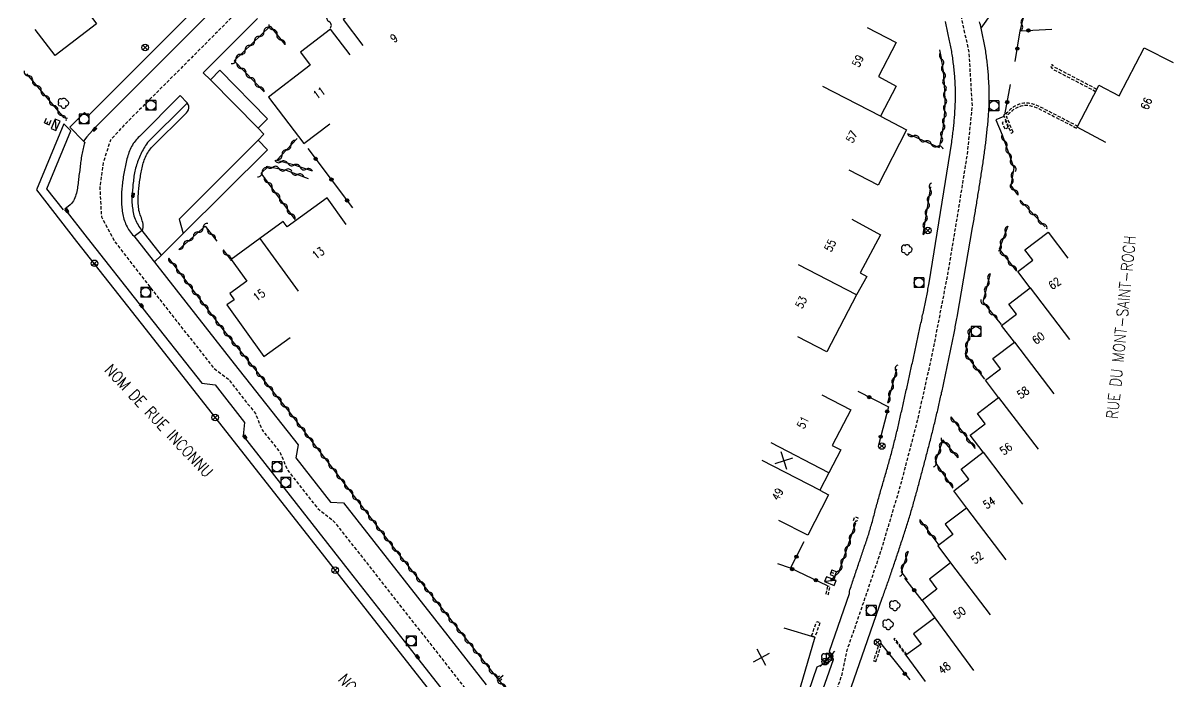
# Model space of a CAD drawing. Header units: millimetres. Extents: x 146015 to 146986, y 143000 to 144000.
# Drawn here: x 146415.9 to 146592.5, y 143731.6 to 143832.8 of the extents above; entities that cross this region are included whole.
import ezdxf
from ezdxf.enums import TextEntityAlignment as Align

# ---------------------------------------------------------------- set-up
doc = ezdxf.new("R2010")
doc.units = ezdxf.units.MM
doc.linetypes.add('DASHED', pattern=[0.75, 0.5, -0.25])
doc.layers.get('0').update_dxf_attribs({"linetype": 'CONTINUOUS'})
for name, color, linetype in [('W0001', 6, 'DASHED'), ('W0008', 7, 'CONTINUOUS'), ('W0017', 7, 'CONTINUOUS'), ('W0100', 7, 'CONTINUOUS'), ('W0112', 1, 'DASHED'), ('W0211', 2, 'CONTINUOUS'), ('W0300', 7, 'CONTINUOUS'), ('W0310', 3, 'CONTINUOUS'), ('W0322', 7, 'CONTINUOUS'), ('W0400', 7, 'CONTINUOUS'), ('W0420', 7, 'CONTINUOUS'), ('W0430', 7, 'CONTINUOUS'), ('W0454', 7, 'CONTINUOUS'), ('W0469', 7, 'CONTINUOUS'), ('W0989', 7, 'CONTINUOUS'), ('W0991', 7, 'CONTINUOUS'), ('W1102', 7, 'CONTINUOUS')]:
    doc.layers.add(name, color=color, linetype=linetype)
doc.styles.get("Standard").update_dxf_attribs({"font": 'romans.shx', "width": 0.85})

# ---------------------------------------------------------------- blocks, each defined once
blk = doc.blocks.new('T420')
for p, q in [((0.75, 0.75), (-0.75, 0.75)), ((-0.75, 0.75), (-0.75, -0.75)), ((0.75, 0.75), (0.75, -0.75)), ((0.75, -0.75), (-0.75, -0.75))]:
    blk.add_line(p, q)
blk.add_ellipse((0, 0), major_axis=(-0.53, 0.53), ratio=1, start_param=3.926991, end_param=10.210176)
blk = doc.blocks.new('T400')
for p, q in [((-0.15, 0.3), (0.15, 0.3)), ((-0.15, -0.25), (-0.15, 0.3)), ((-0.15, 0.15), (0.15, 0.15)), ((-0.15, 0), (0.15, 0)), ((0.15, 0.3), (0.15, -0.25)), ((-0.15, -0.15), (0.15, -0.15)), ((-0.15, -0.25), (-0.15, -0.3)), ((-0.15, -0.3), (0.15, -0.3)), ((0.15, -0.3), (0.15, -0.25))]:
    blk.add_line(p, q)
blk = doc.blocks.new('T430')
at = {"flags": 128}
for points in [[(-0.4, 2.1), (0.4, 2.1)], [(-0.4, 2.1), (-0.4, 1.3)], [(0.8, 0.8), (-0.8, 0.8)], [(-0.8, 0.8), (-0.8, 0)], [(0.8, 0.8), (-0.8, 0)], [(-0.8, 0), (0.8, 0)], [(-0.4, 1.7), (0, 1.7)], [(-0.4, 1.3), (0.4, 1.3)], [(0.8, 0), (0.8, 0.8)]]:
    blk.add_lwpolyline(points, dxfattribs=at)
blk = doc.blocks.new('T300')
for p, q in [((-0.8, 0.51), (-0.86, 0.34)), ((-0.86, 0.34), (-0.86, 0.17)), ((-0.86, 0.17), (-0.74, 0.06)), ((-0.69, 0.63), (-0.8, 0.51)), ((-0.8, -0.06), (-0.74, 0.06)), ((-0.74, 0.06), (-0.69, 0.11)), ((-0.57, 0.69), (-0.69, 0.63)), ((-0.46, 0.69), (-0.57, 0.69)), ((-0.29, 0.63), (-0.46, 0.69)), ((-0.29, 0.63), (-0.17, 0.74)), ((-0.23, 0.57), (-0.29, 0.63)), ((-0.17, 0.74), (-0.06, 0.8)), ((-0.06, 0.8), (0.06, 0.8)), ((0.06, 0.8), (0.23, 0.74)), ((0.23, 0.74), (0.34, 0.63)), ((0.34, 0.63), (0.4, 0.51)), ((0.46, 0.46), (0.34, 0.46)), ((0.4, 0.51), (0.4, 0.46)), ((0.57, 0.4), (0.46, 0.46)), ((0.57, 0.4), (0.69, 0.29)), ((0.69, 0.29), (0.74, 0.17)), ((0.74, 0.06), (0.69, -0.17)), ((0.74, 0.17), (0.74, 0.06)), ((-0.8, -0.17), (-0.8, -0.06)), ((-0.8, -0.23), (-0.8, -0.17)), ((-0.74, -0.34), (-0.8, -0.23)), ((-0.69, -0.4), (-0.74, -0.34)), ((-0.51, -0.46), (-0.69, -0.4)), ((-0.4, -0.46), (-0.51, -0.46)), ((-0.4, -0.46), (-0.34, -0.46)), ((-0.34, -0.46), (-0.34, -0.4)), ((-0.34, -0.51), (-0.34, -0.46)), ((-0.29, -0.63), (-0.34, -0.51)), ((-0.17, -0.74), (-0.29, -0.63)), ((-0.06, -0.8), (-0.17, -0.74)), ((0.06, -0.8), (-0.06, -0.8)), ((0.17, -0.74), (0.06, -0.8)), ((0.23, -0.69), (0.17, -0.74)), ((0.29, -0.46), (0.23, -0.46)), ((0.29, -0.63), (0.23, -0.69)), ((0.46, -0.4), (0.29, -0.46)), ((0.34, -0.51), (0.29, -0.63)), ((0.34, -0.51), (0.34, -0.46)), ((0.57, -0.34), (0.46, -0.4)), ((0.63, -0.29), (0.57, -0.34)), ((0.69, -0.17), (0.63, -0.29))]:
    blk.add_line(p, q)
blk = doc.blocks.new('T454')
for p, q in [((-0.25, 0.25), (0.25, -0.25)), ((-0.25, -0.25), (0.25, 0.25)), ((0.75, 0.75), (0.375, 0.375)), ((-0.375, -0.375), (-0.75, -0.75))]:
    blk.add_line(p, q)
blk.add_ellipse((0, 0), major_axis=(0.354, 0.354), ratio=1, start_param=5.497787143782138, end_param=11.78097245096172)
blk = doc.blocks.new('t322o')
at = {"color": 0, "linetype": 'Continuous'}
for radius in [0.25, 0.15]:
    blk.add_circle((0, 0), radius, dxfattribs=at)
blk = doc.blocks.new('t310o')
at = {"color": 0, "linetype": 'Continuous'}
for centre, start, end in [((-0.5, 0.38), 216.8699, 323.1304), ((0.5, -0.37), 36.8699, 143.1303)]:
    blk.add_arc(centre, 0.625, start, end, dxfattribs=at)
blk = doc.blocks.new('t211o')
at = {"color": 0, "linetype": 'Continuous'}
for p, q in [((-0.29, 0.5), (-0.29, 0)), ((0, 1), (0, 0)), ((0.29, 0.5), (0.29, 0))]:
    blk.add_line(p, q, dxfattribs=at)
blk = doc.blocks.new('t991o')
at = {"color": 0, "linetype": 'Continuous'}
for p, q in [((-1, 1), (1, -1)), ((-1, -1), (1, 1))]:
    blk.add_line(p, q, dxfattribs=at)
blk = doc.blocks.new('T469')
at = {"color": 0, "linetype": 'Continuous', "flags": 128}
for points in [[(-0.35, 0.35), (0.35, -0.35)], [(-0.35, -0.35), (0.35, 0.35)]]:
    blk.add_lwpolyline(points, dxfattribs=at)
at = {"color": 0, "linetype": 'Continuous'}
blk.add_circle((0, 0), 0.5, dxfattribs=at)

msp = doc.modelspace()

# ---------------------------------------------------------------- linework, layer by layer
at = {"layer": 'W0001', "flags": 128}
for points in [[(146451.44, 144000), (146464.12, 143983.32), (146474.27, 143965.8), (146484.71, 143948.82), (146494.85, 143932.29), (146508.59, 143909.67), (146516.14, 143897.97), (146523.48, 143886.9), (146532.75, 143873.87), (146538.32, 143866.5), (146544.15, 143858.87), (146549.48, 143851.81), (146553.47, 143846.47), (146556.39, 143842.61), (146558.55, 143838.2), (146559.85, 143834.34), (146561.16, 143828.26), (146561.65, 143819.99), (146560.89, 143812.71), (146559.43, 143803.56), (146557.86, 143794.14), (146555.55, 143782.17), (146553.22, 143771.72), (146550.57, 143761.59), (146547.55, 143751.5), (146544.07, 143741.25), (146542.42, 143736.5), (146541.54, 143732.45), (146539.33, 143726.1), (146537.04, 143719.51), (146535.33, 143714.1), (146533.55, 143707.75), (146532.03, 143701.99), (146530.7, 143696.5), (146529.48, 143690.48), (146528.44, 143685.11), (146526.5, 143675.19), (146525.17, 143668.42), (146524.42, 143662.1), (146523.73, 143653.89), (146522.42, 143650.21), (146521.86, 143641.37), (146520.77, 143637.74), (146519.87, 143625.52), (146520.57, 143618.99), (146519.6, 143605.41)], [(146514.5, 143900.51), (146496.4, 143882.3), (146485.56, 143871.43), (146480.81, 143869.51), (146460.15, 143848.75), (146458.34, 143844.14), (146441.38, 143827.13), (146431.51, 143817.27), (146429.29, 143814.83), (146428.2, 143811.42), (146427.65, 143807.66), (146427.9, 143803.08), (146429.86, 143799.41), (146432.71, 143795.65), (146445.15, 143779.83), (146447.41, 143778.15), (146451.56, 143772.85), (146452.6, 143770.35), (146455.44, 143766.74), (146456.46, 143764.22), (146461.09, 143758.33), (146463.68, 143756.24), (146473.74, 143743.43), (146484.7, 143729.48), (146485.33, 143727.49), (146487.96, 143724.13), (146490.54, 143721.53), (146504.73, 143703.47), (146520.82, 143682.97), (146527.07, 143678.11)]]:
    msp.add_lwpolyline(points, dxfattribs=at)
at = {"layer": 'W0008', "flags": 128}
for points in [[(146456.67, 143846.55), (146455.21, 143847.93), (146446.15, 143838.88), (146425.87, 143818.55), (146425.31, 143819.08), (146423.03, 143816.85), (146425.13, 143814.66)], [(146563.03, 143832.04), (146567.46, 143838.28)], [(146446.57, 143836.43), (146429.71, 143819.54), (146426.99, 143816.82), (146425.65, 143815.33), (146425.13, 143814.66), (146425.35, 143814.46), (146425.28, 143814.23), (146425.21, 143814), (146425.15, 143813.77), (146425.09, 143813.54), (146425.03, 143813.31), (146424.98, 143813.08), (146424.93, 143812.84), (146424.88, 143812.61), (146424.84, 143812.37), (146424.8, 143812.12), (146424.77, 143811.88), (146424.74, 143811.63), (146424.71, 143811.39), (146424.68, 143811.14), (146424.66, 143810.89), (146424.63, 143810.65), (146424.6, 143810.4), (146424.57, 143810.16), (146424.53, 143809.91), (146424.49, 143809.67), (146424.46, 143809.42), (146424.43, 143809.17), (146424.4, 143808.92), (146424.37, 143808.68), (146424.35, 143808.43), (146424.32, 143808.18), (146424.29, 143807.93), (146424.25, 143807.68), (146424.21, 143807.44), (146424.17, 143807.19), (146424.12, 143806.95), (146424.06, 143806.7), (146424, 143806.46), (146423.92, 143806.22), (146423.83, 143805.99), (146423.74, 143805.75), (146423.61, 143805.51), (146423.46, 143805.29), (146423.29, 143805.09), (146423.09, 143804.9), (146422.27, 143804.23), (146425.74, 143799.82), (146434.27, 143789), (146443.31, 143777.51), (146445.39, 143777.26), (146449.9, 143771.47), (146449.66, 143769.43), (146465.94, 143748.66), (146476.68, 143735.04), (146498.02, 143707.84)], [(146451.87, 143833.54), (146443.55, 143825.2), (146444.64, 143824.1), (146451.98, 143816.66), (146452.87, 143815.76), (146451.96, 143814.86), (146439.84, 143802.71), (146440.45, 143800.49), (146437.11, 143797.16), (146434.14, 143800.94), (146434.25, 143801.17), (146434.31, 143801.42), (146434.34, 143801.68), (146434.32, 143801.94), (146434.27, 143802.18), (146434.19, 143802.43), (146434.12, 143802.67), (146434.05, 143802.9), (146433.97, 143803.13), (146433.88, 143803.35), (146433.8, 143803.57), (146433.73, 143803.8), (146433.67, 143804.04), (146433.63, 143804.29), (146433.6, 143804.54), (146433.58, 143804.79), (146433.56, 143805.04), (146433.56, 143805.29), (146433.56, 143805.55), (146433.56, 143805.8), (146433.56, 143806.05), (146433.57, 143806.3), (146433.58, 143806.55), (146433.59, 143806.79), (146433.61, 143807.03), (146433.63, 143807.27), (146433.65, 143807.51), (146433.68, 143807.75), (146433.71, 143807.99), (146433.74, 143808.23), (146433.78, 143808.46), (146433.81, 143808.7), (146433.85, 143808.94), (146433.89, 143809.18), (146433.93, 143809.42), (146433.98, 143809.66), (146434.02, 143809.9), (146434.06, 143810.14), (146434.11, 143810.37), (146434.16, 143810.61), (146434.21, 143810.85), (146434.27, 143811.08), (146434.34, 143811.32), (146434.41, 143811.55), (146434.49, 143811.78), (146434.58, 143812.01), (146434.68, 143812.24), (146434.79, 143812.46), (146434.9, 143812.68), (146435.02, 143812.9), (146435.16, 143813.11), (146435.3, 143813.31), (146435.44, 143813.52), (146435.6, 143813.71), (146440.97, 143819.04), (146441.15, 143819.25), (146441.27, 143819.5), (146441.33, 143819.77), (146441.32, 143820.05), (146441.24, 143820.31), (146441.1, 143820.55), (146439.98, 143821.68), (146433.73, 143815.41), (146433.55, 143815.24), (146433.38, 143815.06), (146433.22, 143814.88), (146433.07, 143814.69), (146432.93, 143814.5), (146432.79, 143814.3), (146432.66, 143814.09), (146432.54, 143813.88), (146432.43, 143813.66), (146432.32, 143813.42), (146432.22, 143813.19), (146432.13, 143812.95), (146432.04, 143812.7), (146431.96, 143812.46), (146431.89, 143812.21), (146431.82, 143811.97), (146431.75, 143811.72), (146431.69, 143811.47), (146431.64, 143811.22), (146431.59, 143810.96), (146431.54, 143810.71), (146431.49, 143810.46), (146431.44, 143810.21), (146431.4, 143809.95), (146431.36, 143809.7), (146431.31, 143809.45), (146431.27, 143809.2), (146431.23, 143808.95), (146431.2, 143808.7), (146431.16, 143808.45), (146431.13, 143808.2), (146431.1, 143807.94), (146431.07, 143807.69), (146431.05, 143807.44), (146431.03, 143807.19), (146431.01, 143806.94), (146430.99, 143806.69), (146430.98, 143806.44), (146430.97, 143806.18), (146430.97, 143805.93), (146430.97, 143805.68), (146430.98, 143805.42), (146430.99, 143805.17), (146431, 143804.92), (146431.02, 143804.67), (146431.04, 143804.42), (146431.07, 143804.17), (146431.11, 143803.92), (146431.14, 143803.67), (146431.19, 143803.43), (146431.24, 143803.18), (146431.3, 143802.94), (146431.37, 143802.7), (146431.44, 143802.46), (146431.53, 143802.22), (146431.62, 143801.99), (146431.72, 143801.76), (146431.84, 143801.53), (146431.96, 143801.32), (146432.08, 143801.1), (146432.22, 143800.9), (146432.37, 143800.7), (146432.52, 143800.5), (146432.69, 143800.32), (146432.86, 143800.13), (146437.89, 143793.74), (146448.31, 143780.48), (146458.11, 143768.03), (146457.76, 143766.04), (146463.11, 143759.25), (146465.08, 143759.16), (146481.12, 143738.72), (146487, 143731.2)], [(146537.51, 143726.97), (146540.35, 143735.09), (146539.74, 143736.38), (146542.81, 143745.23), (146542.81, 143745.56), (146542.89, 143745.8), (146542.97, 143746.04), (146543.06, 143746.29), (146543.14, 143746.53), (146543.22, 143746.77), (146543.3, 143747.01), (146543.38, 143747.25), (146543.46, 143747.5), (146543.54, 143747.74), (146543.63, 143747.98), (146543.71, 143748.22), (146543.79, 143748.47), (146543.87, 143748.71), (146543.95, 143748.95), (146544.03, 143749.19), (146544.11, 143749.43), (146544.19, 143749.68), (146544.28, 143749.92), (146544.36, 143750.16), (146544.44, 143750.4), (146544.52, 143750.64), (146544.59, 143750.87), (146544.67, 143751.1), (146544.75, 143751.33), (146544.83, 143751.57), (146544.91, 143751.8), (146544.99, 143752.03), (146545.07, 143752.26), (146545.15, 143752.5), (146545.23, 143752.73), (146545.31, 143752.96), (146545.39, 143753.2), (146545.46, 143753.43), (146545.54, 143753.66), (146545.62, 143753.9), (146545.69, 143754.13), (146545.77, 143754.36), (146545.84, 143754.6), (146545.91, 143754.83), (146545.98, 143755.07), (146546.05, 143755.31), (146546.12, 143755.55), (146546.19, 143755.79), (146546.26, 143756.03), (146546.33, 143756.27), (146546.39, 143756.52), (146546.46, 143756.76), (146546.52, 143757), (146546.59, 143757.24), (146546.65, 143757.48), (146546.72, 143757.72), (146546.78, 143757.96), (146546.84, 143758.2), (146546.91, 143758.45), (146546.97, 143758.69), (146547.04, 143758.93), (146547.11, 143759.17), (146547.17, 143759.41), (146547.24, 143759.65), (146547.31, 143759.9), (146547.38, 143760.14), (146547.45, 143760.39), (146547.52, 143760.63), (146547.59, 143760.87), (146547.66, 143761.12), (146547.73, 143761.36), (146547.8, 143761.6), (146547.87, 143761.85), (146547.94, 143762.09), (146548.01, 143762.33), (146548.08, 143762.58), (146548.15, 143762.82), (146548.22, 143763.06), (146548.29, 143763.31), (146548.36, 143763.55), (146548.43, 143763.8), (146548.5, 143764.04), (146548.57, 143764.28), (146548.64, 143764.53), (146548.71, 143764.77), (146548.78, 143765.01), (146548.85, 143765.26), (146548.92, 143765.5), (146548.99, 143765.75), (146549.06, 143765.99), (146549.12, 143766.23), (146549.19, 143766.48), (146549.26, 143766.72), (146549.32, 143766.97), (146549.39, 143767.21), (146549.45, 143767.46), (146549.52, 143767.7), (146549.58, 143767.95), (146549.64, 143768.19), (146549.7, 143768.43), (146549.76, 143768.67), (146549.82, 143768.91), (146549.88, 143769.15), (146549.94, 143769.4), (146550, 143769.64), (146550.05, 143769.88), (146550.11, 143770.12), (146550.17, 143770.37), (146550.23, 143770.61), (146550.28, 143770.85), (146550.34, 143771.09), (146550.39, 143771.34), (146550.45, 143771.58), (146550.51, 143771.82), (146550.56, 143772.06), (146550.62, 143772.31), (146550.67, 143772.55), (146550.73, 143772.79), (146550.78, 143773.04), (146550.84, 143773.28), (146550.89, 143773.52), (146550.95, 143773.77), (146551, 143774.01), (146551.06, 143774.25), (146551.11, 143774.49), (146551.17, 143774.74), (146551.22, 143774.98), (146551.28, 143775.23), (146551.33, 143775.47), (146551.39, 143775.72), (146551.44, 143775.96), (146551.5, 143776.21), (146551.55, 143776.45), (146551.61, 143776.7), (146551.66, 143776.94), (146551.72, 143777.19), (146551.77, 143777.43), (146551.83, 143777.68), (146551.88, 143777.92), (146551.94, 143778.17), (146551.99, 143778.41), (146552.05, 143778.66), (146552.1, 143778.9), (146552.16, 143779.15), (146552.21, 143779.39), (146552.26, 143779.64), (146552.32, 143779.88), (146552.37, 143780.13), (146552.42, 143780.37), (146552.48, 143780.62), (146552.53, 143780.87), (146552.59, 143781.11), (146552.64, 143781.36), (146552.69, 143781.6), (146552.75, 143781.85), (146552.8, 143782.09), (146552.85, 143782.34), (146552.91, 143782.58), (146552.96, 143782.83), (146553.01, 143783.07), (146553.07, 143783.32), (146553.12, 143783.56), (146553.17, 143783.81), (146553.22, 143784.05), (146553.28, 143784.3), (146553.33, 143784.55), (146553.38, 143784.79), (146553.44, 143785.04), (146553.49, 143785.28), (146553.54, 143785.53), (146553.59, 143785.77), (146553.65, 143786.02), (146553.7, 143786.27), (146553.75, 143786.51), (146553.8, 143786.76), (146553.86, 143787.01), (146553.91, 143787.25), (146553.96, 143787.5), (146554.01, 143787.75), (146554.06, 143787.99), (146554.12, 143788.24), (146554.17, 143788.49), (146554.22, 143788.73), (146554.27, 143788.98), (146554.32, 143789.23), (146554.37, 143789.47), (146554.43, 143789.72), (146554.48, 143789.97), (146554.53, 143790.21), (146554.58, 143790.46), (146554.63, 143790.71), (146554.68, 143790.95), (146554.73, 143791.2), (146554.78, 143791.45), (146554.83, 143791.7), (146554.88, 143791.94), (146554.93, 143792.19), (146554.98, 143792.44), (146555.03, 143792.68), (146555.08, 143792.93), (146558.52, 143814.54), (146558.55, 143814.78), (146558.59, 143815.02), (146558.62, 143815.26), (146558.66, 143815.51), (146558.69, 143815.75), (146558.72, 143815.99), (146558.75, 143816.23), (146558.78, 143816.48), (146558.8, 143816.72), (146558.83, 143816.96), (146558.85, 143817.21), (146558.88, 143817.45), (146558.9, 143817.69), (146558.92, 143817.94), (146558.94, 143818.18), (146558.96, 143818.42), (146558.98, 143818.67), (146558.99, 143818.91), (146559.01, 143819.16), (146559.02, 143819.4), (146559.04, 143819.66), (146559.05, 143819.91), (146559.06, 143820.16), (146559.07, 143820.42), (146559.08, 143820.67), (146559.08, 143820.93), (146559.09, 143821.18), (146559.09, 143821.44), (146559.09, 143821.69), (146559.09, 143821.94), (146559.09, 143822.2), (146559.09, 143822.45), (146559.08, 143822.71), (146559.08, 143822.96), (146559.07, 143823.22), (146559.06, 143823.47), (146559.05, 143823.73), (146559.04, 143823.98), (146559.02, 143824.23), (146559, 143824.48), (146558.98, 143824.73), (146558.96, 143824.98), (146558.94, 143825.24), (146558.92, 143825.49), (146558.89, 143825.74), (146558.86, 143825.99), (146558.84, 143826.24), (146558.81, 143826.49), (146558.77, 143826.74), (146558.74, 143826.99), (146558.71, 143827.24), (146558.67, 143827.49), (146558.64, 143827.74), (146558.6, 143827.99), (146558.56, 143828.22), (146558.52, 143828.46), (146558.48, 143828.7), (146558.44, 143828.93), (146558.39, 143829.17), (146558.34, 143829.4), (146558.29, 143829.63), (146558.24, 143829.87), (146558.19, 143830.1), (146558.14, 143830.34), (146558.08, 143830.58), (146558.03, 143830.83), (146557.98, 143831.07), (146557.92, 143831.32), (146557.87, 143831.56), (146557.82, 143831.81), (146557.77, 143832.06), (146557.71, 143832.3), (146557.66, 143832.55), (146557.61, 143832.79), (146557.55, 143833.04)], [(146538.28, 143716.97), (146545.19, 143736.85), (146547.86, 143744.52), (146547.94, 143744.75), (146548.02, 143744.98), (146548.11, 143745.21), (146548.19, 143745.44), (146548.27, 143745.67), (146548.35, 143745.9), (146548.43, 143746.13), (146548.51, 143746.36), (146548.59, 143746.59), (146548.68, 143746.82), (146548.76, 143747.06), (146548.84, 143747.29), (146548.92, 143747.52), (146549, 143747.75), (146549.08, 143747.98), (146549.16, 143748.21), (146549.24, 143748.44), (146549.32, 143748.67), (146549.4, 143748.91), (146549.48, 143749.14), (146549.56, 143749.38), (146549.64, 143749.63), (146549.73, 143749.87), (146549.81, 143750.11), (146549.89, 143750.36), (146549.97, 143750.6), (146550.06, 143750.85), (146550.14, 143751.09), (146550.22, 143751.34), (146550.3, 143751.58), (146550.38, 143751.83), (146550.46, 143752.07), (146550.54, 143752.32), (146550.63, 143752.56), (146550.7, 143752.81), (146550.78, 143753.05), (146550.86, 143753.29), (146550.94, 143753.53), (146551.02, 143753.78), (146551.1, 143754.02), (146551.18, 143754.26), (146551.25, 143754.5), (146551.33, 143754.74), (146551.41, 143754.99), (146551.49, 143755.23), (146551.56, 143755.47), (146551.64, 143755.71), (146551.72, 143755.96), (146551.79, 143756.2), (146551.87, 143756.44), (146551.95, 143756.69), (146552.02, 143756.93), (146552.09, 143757.17), (146552.17, 143757.42), (146552.24, 143757.66), (146552.31, 143757.9), (146552.39, 143758.15), (146552.46, 143758.39), (146552.53, 143758.63), (146552.59, 143758.86), (146552.66, 143759.1), (146552.73, 143759.34), (146552.8, 143759.58), (146552.87, 143759.82), (146552.93, 143760.06), (146553, 143760.3), (146553.06, 143760.54), (146553.13, 143760.78), (146553.2, 143761.01), (146553.26, 143761.25), (146553.33, 143761.49), (146553.39, 143761.73), (146553.46, 143761.97), (146553.52, 143762.21), (146553.58, 143762.45), (146553.65, 143762.69), (146553.71, 143762.93), (146553.77, 143763.17), (146553.84, 143763.41), (146553.9, 143763.65), (146553.97, 143763.89), (146554.03, 143764.13), (146554.09, 143764.37), (146554.16, 143764.61), (146554.22, 143764.85), (146554.28, 143765.09), (146554.35, 143765.34), (146554.41, 143765.58), (146554.48, 143765.82), (146554.54, 143766.07), (146554.6, 143766.31), (146554.67, 143766.56), (146554.73, 143766.8), (146554.8, 143767.04), (146554.86, 143767.29), (146554.92, 143767.53), (146554.99, 143767.78), (146555.05, 143768.02), (146555.11, 143768.26), (146555.18, 143768.51), (146555.24, 143768.75), (146555.3, 143769), (146555.36, 143769.24), (146555.43, 143769.49), (146555.49, 143769.73), (146555.55, 143769.98), (146555.61, 143770.22), (146555.67, 143770.47), (146555.73, 143770.71), (146555.79, 143770.95), (146555.85, 143771.2), (146555.91, 143771.45), (146555.97, 143771.69), (146556.03, 143771.93), (146556.09, 143772.18), (146556.14, 143772.42), (146556.2, 143772.67), (146556.26, 143772.91), (146556.32, 143773.16), (146556.37, 143773.4), (146556.43, 143773.65), (146556.49, 143773.89), (146556.54, 143774.13), (146556.6, 143774.38), (146556.65, 143774.62), (146556.71, 143774.87), (146556.76, 143775.11), (146556.82, 143775.36), (146556.87, 143775.6), (146556.93, 143775.85), (146556.98, 143776.09), (146557.04, 143776.34), (146557.09, 143776.58), (146557.14, 143776.83), (146557.2, 143777.07), (146557.25, 143777.32), (146557.3, 143777.57), (146557.36, 143777.81), (146557.41, 143778.06), (146557.46, 143778.3), (146557.51, 143778.55), (146557.57, 143778.79), (146557.62, 143779.04), (146557.67, 143779.29), (146557.72, 143779.53), (146557.78, 143779.78), (146557.83, 143780.02), (146557.88, 143780.27), (146557.93, 143780.52), (146557.98, 143780.76), (146558.03, 143781.01), (146558.08, 143781.26), (146558.14, 143781.5), (146558.19, 143781.75), (146558.24, 143782), (146558.29, 143782.24), (146558.34, 143782.49), (146558.39, 143782.74), (146558.44, 143782.98), (146558.49, 143783.23), (146558.54, 143783.48), (146558.59, 143783.72), (146558.64, 143783.97), (146558.69, 143784.22), (146558.73, 143784.46), (146558.78, 143784.71), (146558.83, 143784.96), (146558.88, 143785.21), (146558.93, 143785.45), (146558.98, 143785.7), (146559.03, 143785.95), (146559.07, 143786.19), (146559.12, 143786.44), (146559.17, 143786.69), (146559.22, 143786.94), (146559.27, 143787.18), (146559.31, 143787.43), (146559.36, 143787.68), (146561.73, 143801.45), (146561.78, 143801.7), (146561.82, 143801.94), (146561.86, 143802.19), (146561.9, 143802.44), (146561.95, 143802.68), (146561.99, 143802.93), (146562.03, 143803.18), (146562.07, 143803.42), (146562.12, 143803.67), (146562.16, 143803.92), (146562.2, 143804.16), (146562.24, 143804.41), (146562.28, 143804.66), (146562.32, 143804.91), (146562.36, 143805.15), (146562.4, 143805.4), (146562.44, 143805.65), (146562.49, 143805.89), (146562.53, 143806.14), (146562.56, 143806.39), (146562.6, 143806.64), (146562.64, 143806.88), (146562.68, 143807.13), (146562.72, 143807.38), (146562.76, 143807.63), (146562.8, 143807.87), (146562.84, 143808.12), (146562.88, 143808.37), (146562.91, 143808.62), (146562.95, 143808.86), (146562.99, 143809.11), (146563.03, 143809.36), (146563.07, 143809.61), (146563.11, 143809.86), (146563.14, 143810.11), (146563.18, 143810.36), (146563.22, 143810.61), (146563.26, 143810.86), (146563.3, 143811.11), (146563.33, 143811.36), (146563.37, 143811.61), (146563.41, 143811.85), (146563.44, 143812.1), (146563.48, 143812.35), (146563.51, 143812.6), (146563.55, 143812.85), (146563.58, 143813.1), (146563.61, 143813.35), (146563.65, 143813.6), (146563.68, 143813.85), (146563.71, 143814.1), (146563.74, 143814.35), (146563.77, 143814.6), (146563.8, 143814.85), (146563.83, 143815.11), (146563.85, 143815.36), (146563.88, 143815.61), (146563.91, 143815.87), (146563.94, 143816.12), (146563.97, 143816.37), (146563.99, 143816.63), (146564.02, 143816.88), (146564.05, 143817.13), (146564.07, 143817.38), (146564.1, 143817.64), (146564.12, 143817.89), (146564.14, 143818.15), (146564.16, 143818.4), (146564.18, 143818.65), (146564.2, 143818.91), (146564.22, 143819.16), (146564.24, 143819.41), (146564.25, 143819.67), (146564.26, 143819.92), (146564.28, 143820.18), (146564.28, 143820.43), (146564.29, 143820.69), (146564.3, 143820.94), (146564.3, 143821.19), (146564.3, 143821.45), (146564.3, 143821.7), (146564.3, 143821.95), (146564.29, 143822.2), (146564.29, 143822.46), (146564.28, 143822.71), (146564.27, 143822.96), (146564.26, 143823.21), (146564.25, 143823.46), (146564.23, 143823.72), (146564.22, 143823.97), (146564.2, 143824.22), (146564.19, 143824.47), (146564.17, 143824.72), (146564.15, 143824.97), (146564.13, 143825.22), (146564.11, 143825.48), (146564.08, 143825.73), (146564.06, 143825.98), (146564.04, 143826.23), (146564.01, 143826.48), (146563.98, 143826.73), (146563.95, 143826.99), (146563.92, 143827.24), (146563.89, 143827.5), (146563.85, 143827.75), (146563.81, 143828), (146563.78, 143828.26), (146563.74, 143828.51), (146563.69, 143828.76), (146563.65, 143829.01), (146563.61, 143829.26), (146563.56, 143829.52), (146563.51, 143829.77), (146563.47, 143830.02), (146563.42, 143830.27), (146563.37, 143830.52), (146563.32, 143830.77), (146563.27, 143831.03), (146563.21, 143831.28), (146563.16, 143831.53), (146563.1, 143831.78), (146563.04, 143832.03), (146562.98, 143832.28), (146562.92, 143832.53), (146562.86, 143832.78), (146562.8, 143833.02)], [(146444.65, 143824.1), (146446.12, 143825.59), (146453.44, 143818.11), (146451.98, 143816.67)], [(146441.04, 143820.48), (146434.97, 143814.46), (146434.83, 143814.24), (146434.69, 143814.03), (146434.55, 143813.81), (146434.42, 143813.59), (146434.3, 143813.37), (146434.18, 143813.15), (146434.06, 143812.92), (146433.95, 143812.69), (146433.84, 143812.46), (146433.74, 143812.23), (146433.64, 143811.99), (146433.55, 143811.76), (146433.46, 143811.52), (146433.38, 143811.27), (146433.3, 143811.03), (146433.22, 143810.79), (146433.16, 143810.54), (146433.1, 143810.29), (146433.04, 143810.05), (146432.99, 143809.8), (146432.95, 143809.55), (146432.91, 143809.3), (146432.87, 143809.05), (146432.84, 143808.8), (146432.81, 143808.55), (146432.78, 143808.29), (146432.75, 143808.04), (146432.73, 143807.79), (146432.71, 143807.54), (146432.68, 143807.28), (146432.66, 143807.03), (146432.64, 143806.78), (146432.62, 143806.52), (146432.6, 143806.26), (146432.59, 143806), (146432.58, 143805.74), (146432.59, 143805.47), (146432.6, 143805.21), (146432.62, 143804.96), (146432.65, 143804.71), (146432.67, 143804.46), (146432.71, 143804.21), (146432.75, 143803.96), (146432.79, 143803.71), (146432.85, 143803.46), (146432.91, 143803.22), (146432.99, 143802.97), (146433.07, 143802.73), (146433.17, 143802.49), (146433.28, 143802.26), (146433.4, 143802.03), (146433.53, 143801.81), (146433.67, 143801.59), (146433.82, 143801.38), (146433.98, 143801.18), (146434.15, 143800.98), (146432.93, 143800.03)], [(146451.96, 143814.86), (146453.44, 143813.36), (146440.48, 143800.5)], [(146436.02, 143796.11), (146437.11, 143797.16)], [(146540.36, 143735.09), (146537.82, 143733.89), (146535.85, 143728.25), (146532.87, 143719.6), (146534.14, 143717.17)]]:
    msp.add_lwpolyline(points, dxfattribs=at)
at = {"layer": 'W0017', "flags": 128}
for points in [[(146422.09, 143804.12), (146419.54, 143807.36), (146423.23, 143816.28), (146422.68, 143816.77), (146422.13, 143817.32), (146417.91, 143807.19), (146424.09, 143799.3), (146433.99, 143786.67), (146455.6, 143759.18), (146475.29, 143734.16), (146497.5, 143705.88)], [(146566.51, 143818.48), (146565.32, 143817.97), (146566.28, 143815.66)]]:
    msp.add_lwpolyline(points, dxfattribs=at)
at = {"layer": 'W0100', "flags": 128}
for points in [[(146436.76, 143846.32), (146439.8, 143842.34), (146432.48, 143836.75), (146429.74, 143840.33), (146427.19, 143838.4), (146428.72, 143836.38), (146425.95, 143834.28), (146427.13, 143832.71), (146420.79, 143827.85), (146417.74, 143831.81)], [(146475.19, 143834.82), (146472.17, 143838.79), (146465.02, 143833.36), (146468.05, 143829.38)], [(146466.14, 143827.94), (146463.09, 143831.9), (146458.48, 143828.36), (146459.99, 143826.37), (146453.55, 143821.45), (146458.99, 143814.32), (146462.97, 143817.35)], [(146545.55, 143832.14), (146549.99, 143829.84), (146547.28, 143824.6), (146550, 143823.15), (146547.6, 143818.5), (146551.57, 143816.4), (146547.2, 143807.92), (146542.76, 143810.21)], [(146582.22, 143814.5), (146577.79, 143816.81), (146581.02, 143823.02), (146581.12, 143823.27), (146584.26, 143821.65), (146588.07, 143829.03), (146592.52, 143826.74)], [(146465.51, 143801.91), (146462.59, 143805.97), (146456.43, 143801.53), (146455.83, 143802.34), (146452.23, 143799.72), (146447.82, 143796.49), (146450.23, 143793.2), (146447.62, 143791.29), (146448.31, 143790.34), (146447.18, 143789.54), (146452.86, 143781.62), (146456.92, 143784.53)], [(146543.19, 143802.68), (146547.6, 143800.32), (146544.46, 143794.44), (146545.5, 143793.88), (146543.88, 143791.08), (146539.32, 143782.33), (146534.89, 143784.64)], [(146558.83, 143761.01), (146561.15, 143762.78), (146559.96, 143764.34), (146563.33, 143766.91), (146561.34, 143769.52), (146563.65, 143771.28), (146562.46, 143772.84), (146565.72, 143775.33), (146563.72, 143777.96), (146566.04, 143779.73), (146564.84, 143781.3), (146568.15, 143783.82), (146566.19, 143786.39), (146568.46, 143788.11), (146567.28, 143789.67), (146570.58, 143792.18), (146568.68, 143794.67), (146570.99, 143796.43), (146569.77, 143798.02), (146573.32, 143800.72), (146576.35, 143796.74)], [(146538.58, 143775.73), (146543.02, 143773.43), (146540.17, 143767.94), (146541.48, 143767.26), (146539.67, 143763.77), (146538.29, 143761.08), (146539.61, 143760.4), (146536.4, 143754.16), (146531.95, 143756.44)], [(146558.82, 143761.01), (146560.8, 143758.34), (146557.54, 143755.86), (146558.69, 143754.3), (146556.4, 143752.52), (146558.35, 143749.92), (146555.09, 143747.44), (146556.26, 143745.88), (146553.96, 143744.13), (146555.94, 143741.47), (146552.64, 143739.05), (146553.81, 143737.45), (146551.47, 143735.73), (146554.43, 143731.7)], [(146532.72, 143739.94), (146537.51, 143738.52), (146534.51, 143728.35), (146529.72, 143729.76)]]:
    msp.add_lwpolyline(points, dxfattribs=at)
at = {"layer": 'W0112', "flags": 128}
for points in [[(146580.79, 143822.66), (146574.29, 143826.05), (146573.95, 143826.44), (146573.67, 143826.19), (146574.05, 143825.75), (146580.62, 143822.33)], [(146567.95, 143816.04), (146566.95, 143818.48), (146567.02, 143818.51), (146567.22, 143818.77), (146567.36, 143818.94), (146567.51, 143819.1), (146567.67, 143819.25), (146567.84, 143819.39), (146568.01, 143819.52), (146568.19, 143819.65), (146568.38, 143819.76), (146568.58, 143819.85), (146568.79, 143819.95), (146569, 143820.03), (146569.21, 143820.09), (146569.43, 143820.15), (146569.64, 143820.19), (146569.86, 143820.21), (146570.07, 143820.21), (146570.29, 143820.18), (146570.54, 143820.14), (146570.78, 143820.08), (146571.02, 143820.02), (146571.26, 143819.94), (146571.5, 143819.85), (146571.73, 143819.75), (146571.96, 143819.65), (146577.49, 143816.8), (146577.69, 143816.69), (146577.85, 143816.98), (146577.64, 143817.09), (146572.1, 143819.94), (146571.86, 143820.06), (146571.62, 143820.16), (146571.37, 143820.25), (146571.12, 143820.33), (146570.86, 143820.4), (146570.6, 143820.46), (146570.34, 143820.51), (146570.09, 143820.54), (146569.84, 143820.54), (146569.59, 143820.52), (146569.35, 143820.47), (146569.12, 143820.41), (146568.89, 143820.34), (146568.66, 143820.25), (146568.44, 143820.15), (146568.22, 143820.05), (146568.02, 143819.93), (146567.82, 143819.79), (146567.63, 143819.65), (146567.45, 143819.49), (146567.28, 143819.33), (146567.12, 143819.16), (146566.96, 143818.98), (146566.82, 143818.79), (146566.5, 143818.69), (146567.64, 143815.92)], [(146567.22, 143816.76), (146566.83, 143817.77), (146566.27, 143817.55), (146566.67, 143816.54)], [(146543.42, 143756.43), (146543.64, 143757.02), (146544.12, 143756.85), (146543.91, 143756.26)], [(146539.43, 143746.35), (146539.18, 143745.16), (146539.59, 143745.07), (146539.84, 143746.26)], [(146537, 143738.7), (146537.79, 143740.95), (146538.3, 143740.77), (146537.51, 143738.52)], [(146551.62, 143735.84), (146549.78, 143738.32), (146549.64, 143738.21), (146551.48, 143735.74)], [(146546.87, 143734.76), (146547.65, 143737.12), (146547.29, 143737.24), (146546.51, 143734.88)]]:
    msp.add_lwpolyline(points, close=True, dxfattribs=at)
at = {"layer": 'W0310', "flags": 128}
for points in [[(146569.06, 143831.61), (146575.35, 143856.43)], [(146452.89, 143822.27), (146448.29, 143827.02), (146453.82, 143832.36), (146456.06, 143829.53)], [(146551.71, 143815.87), (146556.62, 143813.73), (146556.68, 143813.98), (146556.74, 143814.23), (146556.8, 143814.48), (146556.85, 143814.73), (146556.91, 143814.98), (146556.96, 143815.23), (146557.01, 143815.48), (146557.05, 143815.73), (146557.1, 143815.98), (146557.14, 143816.23), (146557.18, 143816.48), (146557.21, 143816.73), (146557.25, 143816.99), (146557.28, 143817.24), (146557.31, 143817.49), (146557.34, 143817.75), (146557.37, 143818), (146557.39, 143818.26), (146557.41, 143818.51), (146557.43, 143818.77), (146557.45, 143819.02), (146557.47, 143819.27), (146557.48, 143819.51), (146557.49, 143819.76), (146557.5, 143820.01), (146557.5, 143820.25), (146557.51, 143820.5), (146557.51, 143820.74), (146557.51, 143820.99), (146557.5, 143821.23), (146557.5, 143821.48), (146557.49, 143821.72), (146557.49, 143821.97), (146557.48, 143822.21), (146557.47, 143822.46), (146557.45, 143822.7), (146557.44, 143822.95), (146557.43, 143823.19), (146557.41, 143823.44), (146557.39, 143823.68), (146557.37, 143823.93), (146557.35, 143824.17), (146557.33, 143824.42), (146557.31, 143824.66), (146557.29, 143824.91), (146557.26, 143825.16), (146557.24, 143825.42), (146557.21, 143825.67), (146557.18, 143825.93), (146557.14, 143826.18), (146557.11, 143826.43), (146557.07, 143826.69), (146557.03, 143826.94), (146556.98, 143827.19), (146556.94, 143827.45), (146556.89, 143827.7), (146556.84, 143827.95), (146556.79, 143828.2), (146556.73, 143828.45), (146556.68, 143828.7)], [(146422.69, 143818.18), (146422.16, 143818.26), (146416.43, 143825.04)], [(146566.28, 143815.67), (146567.18, 143813.04), (146568.09, 143810.61), (146567.62, 143807.89), (146568.63, 143806.46)], [(146460.32, 143810.06), (146457.4, 143811.05), (146454.81, 143811.71), (146457.98, 143815.07)], [(146457.65, 143802.66), (146452.47, 143809.79), (146453.52, 143810.81), (146456.31, 143810.23), (146459.67, 143808.93)], [(146554.14, 143800.35), (146555.32, 143807.69)], [(146569.06, 143805.63), (146572.86, 143801.55)], [(146439.78, 143798.07), (146443.84, 143801.65), (146445.61, 143799.32)], [(146567.13, 143801.61), (146565.79, 143798.11), (146568.47, 143794.74)], [(146446.63, 143798), (146447.66, 143796.55)], [(146438.23, 143796.72), (146446.41, 143785.95), (146456.71, 143773.15), (146472.51, 143752.6), (146488.22, 143732.77), (146498.98, 143719.63)], [(146564.43, 143794.32), (146563.29, 143790), (146566.1, 143786.52)], [(146561.36, 143785.89), (146560.61, 143782.02), (146563.54, 143778.12)], [(146548.71, 143774.5), (146550.08, 143779.71)], [(146558.4, 143772.34), (146562.11, 143767.47)], [(146559.51, 143766.06), (146557.17, 143768.82), (146556, 143765.41), (146558.69, 143761.41)], [(146539.9, 143747.27), (146541.16, 143748.45), (146543.8, 143756.05)], [(146553.64, 143756.56), (146556.57, 143752.65)], [(146551.83, 143751.65), (146550.76, 143748.53), (146551.7, 143747.33)]]:
    msp.add_lwpolyline(points, dxfattribs=at)
at = {"layer": 'W0322', "flags": 128}
for points in [[(146568.27, 143826.93), (146569.06, 143831.61), (146573.92, 143831.88)], [(146566.67, 143818.73), (146567.57, 143823.36)], [(146459.62, 143813.57), (146466.48, 143804.46)], [(146544.08, 143776.28), (146548.79, 143773.88), (146547.33, 143768.21)], [(146533.75, 143749.1), (146535.86, 143753.19)], [(146539.46, 143746.4), (146533.75, 143749.1), (146531.83, 143749.79)], [(146553.98, 143744.15), (146551.33, 143747.57)], [(146547.59, 143737.6), (146552.07, 143731.96)]]:
    msp.add_lwpolyline(points, dxfattribs=at)
at = {"layer": 'W1102', "flags": 128}
for points in [[(146547.6, 143818.5), (146538.71, 143823.08)], [(146452.23, 143799.72), (146458.13, 143791.65)], [(146543.88, 143791.08), (146535, 143795.7)], [(146570.58, 143792.18), (146576.64, 143784.22)], [(146568.15, 143783.82), (146574.21, 143775.87)], [(146565.72, 143775.33), (146571.78, 143767.37)], [(146539.67, 143763.77), (146530.77, 143768.34)], [(146563.33, 143766.91), (146569.38, 143758.95)], [(146538.29, 143761.08), (146529.39, 143765.65)], [(146560.8, 143758.34), (146566.86, 143750.39)], [(146558.35, 143749.92), (146564.41, 143741.96)], [(146555.94, 143741.47), (146561.86, 143733.41)]]:
    msp.add_lwpolyline(points, dxfattribs=at)

# ---------------------------------------------------------------- block references
at = {"layer": 'W0211', "rotation": 309.3175123524452}
msp.add_blockref('t211o', (146488.85, 143731.99), dxfattribs=at)
at = {"layer": 'W0300'}
for p in [(146422.11, 143820.5), (146551.67, 143798), (146549.81, 143743.35), (146548.78, 143740.46), (146539.37, 143735.26)]:
    msp.add_blockref('T300', p, dxfattribs=at)
at = {"layer": 'W0310'}
for p, rotation in [((146462.86, 143833.04), 282.1009145269372), ((146569.3, 143832.58), 75.76869573646582), ((146452.88, 143831.46), 43.97434668327862), ((146454.25, 143831.82), 308.2318248526583), ((146455.49, 143830.25), 308.2318248526583), ((146450.01, 143828.68), 43.97434668327862), ((146451.44, 143830.07), 43.97434668327862), ((146448.57, 143827.29), 43.97434668327862), ((146556.97, 143827.27), 100.146376150229), ((146449.42, 143825.86), 134.0897160344776), ((146557.25, 143825.29), 96.11678530729907), ((146416.7, 143824.72), 130.2035240948545), ((146417.99, 143823.2), 130.2035240948545), ((146450.81, 143824.43), 134.0897160344776), ((146557.42, 143823.29), 93.80199845488035), ((146419.28, 143821.67), 130.2035240948545), ((146452.2, 143822.99), 134.0897160344776), ((146557.5, 143821.3), 90.97014921453227), ((146420.57, 143820.14), 130.2035240948545), ((146421.86, 143818.61), 130.2035240948545), ((146557.47, 143819.3), 87.14555303861772), ((146557.29, 143817.31), 83.06670086778905), ((146552.63, 143815.47), 336.4064386497372), ((146554.46, 143814.67), 336.4064386497372), ((146556.98, 143815.33), 79.04454235091897), ((146566.61, 143814.73), 288.7850842641009), ((146455.66, 143812.61), 46.72125590579592), ((146457.03, 143814.07), 46.72125590579592), ((146556.29, 143813.87), 336.4064386497372), ((146567.26, 143812.83), 290.6052390159111), ((146455.54, 143811.52), 165.6701386999394), ((146567.96, 143810.96), 290.6052390159111), ((146452.6, 143809.92), 44.2479945148536), ((146454.22, 143810.67), 348.1165770031753), ((146456.18, 143810.25), 348.1165770031753), ((146457.48, 143811.02), 161.3937251039056), ((146458.05, 143809.56), 338.9430355270716), ((146459.37, 143810.38), 161.3937251039056), ((146567.81, 143809.01), 260.1440544020393), ((146453.53, 143808.32), 126.0502543618445), ((146555.25, 143807.26), 80.8399652665924), ((146568.12, 143807.19), 305.3230627509472), ((146454.71, 143806.71), 126.0502543618445), ((146455.89, 143805.09), 126.0502543618445), ((146554.93, 143805.28), 80.8399652665924), ((146569.74, 143804.89), 312.9623014718554), ((146457.06, 143803.47), 126.0502543618445), ((146554.61, 143803.31), 80.8399652665924), ((146571.1, 143803.43), 312.9623014718554), ((146572.47, 143801.97), 312.9623014718554), ((146443.53, 143801.38), 41.37503715921792), ((146444.8, 143800.38), 307.2828569801107), ((146554.29, 143801.33), 80.8399652665924), ((146566.77, 143800.67), 249.1224698184135), ((146440.53, 143798.73), 41.37503715921792), ((146442.03, 143800.06), 41.37503715921792), ((146566.06, 143798.8), 249.1224698184135), ((146447.21, 143797.19), 305.27995882582), ((146566.57, 143797.12), 308.4207337348921), ((146438.84, 143795.92), 307.1935296704043), ((146567.82, 143795.56), 308.4207337348921), ((146440.05, 143794.33), 307.1935296704043), ((146564.17, 143793.36), 255.2278276288937), ((146441.26, 143792.74), 307.1935296704043), ((146563.66, 143791.42), 255.2278276288937), ((146442.47, 143791.14), 307.1935296704043), ((146443.68, 143789.55), 307.1935296704043), ((146563.62, 143789.59), 308.8849061641691), ((146444.88, 143787.96), 307.1935296704043), ((146564.88, 143788.03), 308.8849061641691), ((146446.09, 143786.37), 307.1935296704043), ((146447.34, 143784.8), 308.8180523047422), ((146561.17, 143784.91), 259.0743985031859), ((146448.59, 143783.24), 308.8180523047422), ((146560.79, 143782.94), 259.0743985031859), ((146449.84, 143781.68), 308.8180523047422), ((146561.25, 143781.17), 306.8758578238445), ((146451.1, 143780.12), 308.8180523047422), ((146549.98, 143779.34), 75.27621794777323), ((146562.45, 143779.57), 306.8758578238445), ((146452.35, 143778.56), 308.8180523047422), ((146549.47, 143777.4), 75.27621794777323), ((146453.6, 143777.01), 308.8180523047422), ((146454.86, 143775.45), 308.8180523047422), ((146548.96, 143775.47), 75.27621794777323), ((146456.11, 143773.89), 308.8180523047422), ((146457.35, 143772.32), 307.5601506970887), ((146458.57, 143770.73), 307.5601506970887), ((146559.01, 143771.54), 307.3370708607465), ((146459.79, 143769.15), 307.5601506970887), ((146557.57, 143768.35), 130.2930386067582), ((146560.22, 143769.95), 307.3370708607465), ((146561.43, 143768.36), 307.3370708607465), ((146461, 143767.56), 307.5601506970887), ((146556.72, 143767.52), 250.9406500918541), ((146558.87, 143766.82), 130.2930386067582), ((146462.22, 143765.98), 307.5601506970887), ((146556.07, 143765.63), 250.9406500918541), ((146463.44, 143764.39), 307.5601506970887), ((146556.99, 143763.94), 303.9978790873365), ((146464.66, 143762.8), 307.5601506970887), ((146558.11, 143762.28), 303.9978790873365), ((146465.88, 143761.22), 307.5601506970887), ((146467.1, 143759.63), 307.5601506970887), ((146468.32, 143758.05), 307.5601506970887), ((146469.54, 143756.46), 307.5601506970887), ((146470.76, 143754.88), 307.5601506970887), ((146543.54, 143755.32), 70.875500784396), ((146554.24, 143755.76), 306.8941461360442), ((146555.44, 143754.16), 306.8941461360442), ((146471.98, 143753.29), 307.5601506970887), ((146542.89, 143753.43), 70.875500784396), ((146473.21, 143751.72), 308.3758765210973), ((146542.23, 143751.54), 70.875500784396), ((146551.5, 143750.71), 251.0742986294243), ((146474.45, 143750.15), 308.3758765210973), ((146541.58, 143749.65), 70.875500784396), ((146550.86, 143748.82), 251.0742986294243), ((146475.69, 143748.58), 308.3758765210973), ((146540.63, 143747.96), 42.99283852459412), ((146476.93, 143747.01), 308.3758765210973), ((146478.18, 143745.45), 308.3758765210973), ((146479.42, 143743.88), 308.3758765210973), ((146480.66, 143742.31), 308.3758765210973), ((146481.9, 143740.74), 308.3758765210973), ((146483.14, 143739.17), 308.3758765210973), ((146484.38, 143737.61), 308.3758765210973), ((146485.63, 143736.04), 308.3758765210973), ((146486.87, 143734.47), 308.3758765210973), ((146488.11, 143732.9), 308.3758765210973), ((146489.37, 143731.35), 309.3175123524452)]:
    msp.add_blockref('t310o', p, dxfattribs=dict(at, rotation=rotation))
at = {"layer": 'W0322'}
for p, rotation in [((146570.31, 143831.68), 3.207499238060543), ((146568.6, 143828.9), 80.47667013824653), ((146567.05, 143820.69), 78.90759885298527), ((146460.82, 143811.97), 307.0235319384828), ((146463.23, 143808.78), 307.0235319384828), ((146465.64, 143805.59), 307.0235319384828), ((146545.86, 143775.37), 332.9681798068907), ((146548.61, 143773.18), 255.6108735145432), ((146547.61, 143769.31), 255.6108735145432), ((146534.67, 143750.88), 62.80707063430366), ((146534.03, 143748.97), 154.7310149547897), ((146537.65, 143747.26), 154.7310149547897), ((146552.76, 143745.73), 127.8213961366831), ((146548.84, 143736.04), 308.3998724748932), ((146551.32, 143732.9), 308.3998724748932)]:
    msp.add_blockref('t322o', p, dxfattribs=dict(at, rotation=rotation))
at = {"layer": 'W0400'}
for p, rotation in [((146426.87, 143816.52), 318.138996422165), ((146432.74, 143806.39), 355.9661787713831), ((146422.59, 143804.01), 38.14952443936997), ((146434.07, 143789.43), 38.27075111361415), ((146449.95, 143769.25), 38.08992350939724), ((146476.44, 143735.51), 38.2716829899464)]:
    msp.add_blockref('T400', p, dxfattribs=dict(at, rotation=rotation))
at = {"layer": 'W0420'}
for p in [(146435.5, 143820.2), (146565.02, 143820.11), (146425.22, 143818.08), (146434.72, 143791.48), (146553.51, 143792.94), (146562.24, 143785.45), (146454.89, 143764.67), (146456.22, 143762.27), (146546.15, 143742.62), (146475.48, 143737.93)]:
    msp.add_blockref('T420', p, dxfattribs=at)
at = {"layer": 'W0430'}
for p, rotation in [((146421.24, 143817.03), 66.70093908361538), ((146539.74, 143746.76), 338.6760729221575)]:
    msp.add_blockref('T430', p, dxfattribs=dict(at, rotation=rotation))
at = {"layer": 'W0454'}
for p in [(146539.77, 143735.61), (146539.07, 143734.76)]:
    msp.add_blockref('T454', p, dxfattribs=at)
at = {"layer": 'W0469'}
for p in [(146434.63, 143829.06), (146554.87, 143800.97), (146426.84, 143795.93), (146445.37, 143772.26), (146547.78, 143767.87), (146463.82, 143748.8), (146547.14, 143737.73)]:
    msp.add_blockref('T469', p, dxfattribs=at)
at = {"layer": 'W0991'}
for p, rotation in [((146532.75, 143765.62), 62.79686174789787), ((146529.3, 143735.41), 73.586668325815)]:
    msp.add_blockref('t991o', p, dxfattribs=dict(at, rotation=rotation))

# ---------------------------------------------------------------- texts
at = {"layer": 'W0989', "width": 0.85}
for s, rotation, p in [('RUE DU MONT-SAINT-ROCH', 84.3773, (146584.54, 143786.1)), ('NOM DE RUE INCONNU', 313.3898, (146436.73, 143771.76)), ('NOM DE RUE INCONNU', 310.0563, (146472.16, 143723.83))]:
    msp.add_text(s, height=1.75, rotation=rotation, dxfattribs=at).set_placement(p, align=Align.MIDDLE)
at = {"layer": 'W0991', "width": 0.85}
for s, rotation, p in [('9', 37.2634, (146472.83, 143830.5)), ('59', 62.6894, (146544.12, 143827)), ('11', 35.2606, (146461.34, 143822.09)), ('66', 67.1072, (146588.42, 143820.45)), ('57', 62.7616, (146543.16, 143815.37)), ('55', 63.2602, (146539.86, 143798.67)), ('13', 35.2965, (146461.2, 143797.49)), ('62', 35.5635, (146574.33, 143792.84)), ('15', 35.4052, (146452.11, 143791.04)), ('53', 62.5106, (146535.39, 143789.94)), ('60', 36.0409, (146571.84, 143784.44)), ('58', 36.692, (146569.48, 143776.08)), ('51', 63.8202, (146535.67, 143771.5)), ('56', 36.8328, (146566.86, 143767.44)), ('49', 62.7969, (146531.78, 143760.48)), ('54', 33.3155, (146564.28, 143759.16)), ('52', 37.919, (146562.42, 143750.73)), ('50', 35.8233, (146559.73, 143742.28)), ('48', 37.3568, (146557.4, 143733.78))]:
    msp.add_text(s, height=1.25, rotation=rotation, dxfattribs=at).set_placement(p, align=Align.MIDDLE)

doc.saveas('drawing.dxf')
